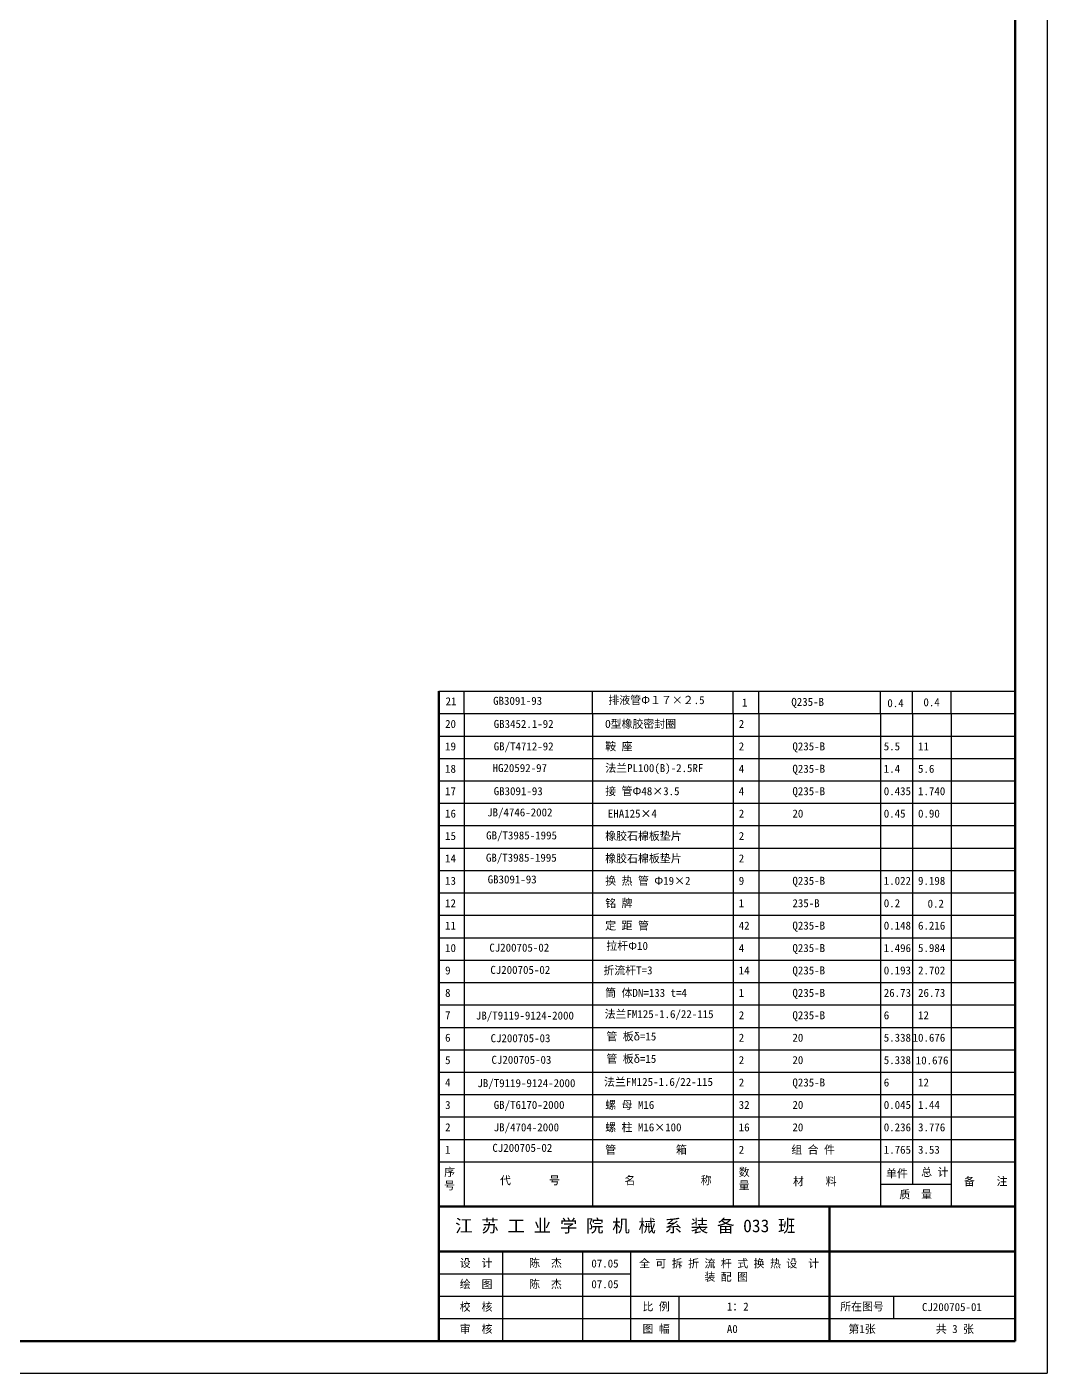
# Model space of a CAD drawing. Header units: millimetres. Extents: x 644 to 1833, y 165 to 1006.
# Drawn here: x 1513.9 to 1832.5, y 164.5 to 585 of the extents above; entities that cross this region are included whole.
import ezdxf

# ---------------------------------------------------------------- set-up
doc = ezdxf.new("R2010")
doc.units = ezdxf.units.MM
doc.header["$LTSCALE"] = 0.5
for name, color, linetype in [('填充线', 7, 'Continuous'), ('标注', 2, 'Continuous'), ('细实线', 110, 'Continuous')]:
    doc.layers.add(name, color=color, linetype=linetype)
doc.layers.add('外框线', color=100, linetype='Continuous', lineweight=100)
doc.layers.add('粗实线', color=4, linetype='Continuous', lineweight=50)
doc.styles.get("Standard").update_dxf_attribs({"font": 'SimSun.ttf'})

msp = doc.modelspace()

# ---------------------------------------------------------------- linework, layer by layer
at = {"layer": '填充线'}
msp.add_line((1642.504, 314.505), (1822.504, 314.505), dxfattribs=at)
at = {"layer": '外框线'}
for p, q in [((1822.504, 995.505), (1822.504, 174.505)), ((668.504, 174.505), (1642.504, 174.505)), ((1642.504, 174.505), (1822.504, 174.505))]:
    msp.add_line(p, q, dxfattribs=at)
at = {"layer": '粗实线'}
for p, q in [((1642.504, 370.505), (1642.504, 377.505)), ((1642.504, 370.505), (1642.504, 174.505)), ((1642.504, 216.505), (1822.504, 216.505)), ((1764.504, 202.505), (1764.504, 216.505)), ((1642.504, 202.505), (1822.504, 202.505)), ((1764.504, 188.505), (1764.504, 202.505)), ((1764.504, 188.505), (1764.504, 181.505)), ((1764.504, 174.505), (1764.504, 181.505))]:
    msp.add_line(p, q, dxfattribs=at)
at = {"layer": '细实线'}
for p, q in [((1832.504, 1005.505), (1832.504, 164.505)), ((1642.504, 377.505), (1822.504, 377.505)), ((1650.504, 370.505), (1650.504, 377.505)), ((1690.504, 370.505), (1690.504, 377.505)), ((1734.504, 370.505), (1734.504, 377.505)), ((1742.504, 370.505), (1742.504, 377.505)), ((1780.504, 370.505), (1780.504, 377.505)), ((1790.504, 370.505), (1790.504, 377.505)), ((1802.504, 370.505), (1802.504, 377.505)), ((1642.504, 370.505), (1822.504, 370.505)), ((1650.504, 370.505), (1650.504, 216.505)), ((1690.504, 370.505), (1690.504, 216.505)), ((1734.504, 370.505), (1734.504, 216.505)), ((1742.504, 370.505), (1742.504, 216.505)), ((1780.504, 370.505), (1780.504, 216.505)), ((1790.504, 370.505), (1790.504, 223.505)), ((1802.504, 370.505), (1802.504, 216.505)), ((1642.504, 363.505), (1822.504, 363.505)), ((1642.504, 356.505), (1822.504, 356.505)), ((1642.504, 349.505), (1822.504, 349.505)), ((1642.504, 342.505), (1822.504, 342.505)), ((1642.504, 335.505), (1822.504, 335.505)), ((1642.504, 328.505), (1822.504, 328.505)), ((1642.504, 321.505), (1822.504, 321.505)), ((1642.504, 314.505), (1822.504, 314.505)), ((1642.504, 307.505), (1822.504, 307.505)), ((1642.504, 300.505), (1822.504, 300.505)), ((1642.504, 293.505), (1822.504, 293.505)), ((1642.504, 286.505), (1822.504, 286.505)), ((1642.504, 279.505), (1822.504, 279.505)), ((1642.504, 272.505), (1822.504, 272.505)), ((1642.504, 265.505), (1822.504, 265.505)), ((1642.504, 258.505), (1822.504, 258.505)), ((1642.504, 251.505), (1822.504, 251.505)), ((1642.504, 244.505), (1822.504, 244.505)), ((1642.504, 237.505), (1822.504, 237.505)), ((1642.504, 230.505), (1822.504, 230.505)), ((1780.504, 223.505), (1802.504, 223.505)), ((1662.504, 174.505), (1662.504, 202.505)), ((1687.504, 174.505), (1687.504, 202.505)), ((1702.504, 174.505), (1702.504, 202.505)), ((1642.504, 195.505), (1702.504, 195.505)), ((1642.504, 188.505), (1822.504, 188.505)), ((1717.504, 188.505), (1717.504, 174.505)), ((1784.504, 188.505), (1784.504, 181.505)), ((1642.504, 181.505), (1822.504, 181.505)), ((643.504, 164.505), (1832.504, 164.505))]:
    msp.add_line(p, q, dxfattribs=at)

# ---------------------------------------------------------------- texts
at = {"layer": '标注', "char_height": 2.5, "attachment_point": 1}
for s, insert, width in [('21', (1644.659, 375.603), 36.41667), ('{\\fSimSun|b0|i0|c134|p2;GB3091-93}', (1659.508, 375.752), 30.81906), ('排液管{\\fArial|b0|i0|c161|p32;Φ}１７×２.5', (1695.499, 375.979), 34.2451), ('1', (1737.248, 375.216), 34.2451), ('{\\fSimSun|b0|i0|c134|p2;Q235-B}', (1752.636, 375.414), 22.799), ('0.4', (1782.617, 375.028), 22.799), ('0.4', (1793.888, 375.305), 22.799), ('{\\fSimSun|b0|i0|c134|p2;20}', (1644.504, 368.525), 36.41667), ('{\\fSimSun|b0|i0|c134|p2;GB3452.1-92}', (1659.685, 368.525), 36.41667), ('{\\fSimSun|b0|i0|c134|p2;O型橡胶密封圈}', (1694.504, 368.525), 34.2451), ('{\\fSimSun|b0|i0|c134|p2; 2}', (1734.504, 368.525), 34.2451), ('{\\fSimSun|b0|i0|c134|p2;GB/T4712-92}', (1659.685, 361.525), 36.41667), ('{\\fSimSun|b0|i0|c134|p2;鞍 座}', (1694.504, 361.525), 34.2451), ('{\\fSimSun|b0|i0|c134|p2;19}', (1644.504, 361.525), 36.41667), ('{\\fSimSun|b0|i0|c134|p2; 2}', (1734.504, 361.525), 34.2451), ('{\\fSimSun|b0|i0|c134|p2;Q235-B}', (1752.975, 361.525), 22.799), ('5.5', (1781.504, 361.525), 22.799), ('{\\fSimSun|b0|i0|c134|p2; 11}', (1790.504, 361.525), 22.799), ('{\\fSimSun|b0|i0|c134|p2;18}', (1644.504, 354.525), 36.41667), ('{\\fSimSun|b0|i0|c134|p2;HG20592-97}', (1659.327, 354.761), 36.41667), ('{\\fSimSun|b0|i0|c134|p2;法兰PL100(B)-2.5RF}', (1694.532, 354.735), 34.2451), ('{\\fSimSun|b0|i0|c134|p2; 4}', (1734.504, 354.525), 34.2451), ('{\\fSimSun|b0|i0|c134|p2;Q235-B}', (1752.975, 354.525), 22.799), ('{\\fSimSun|b0|i0|c134|p2;1.4}', (1781.504, 354.525), 22.799), ('{\\fSimSun|b0|i0|c134|p2; 5.6}', (1790.504, 354.525), 22.799), ('{\\fSimSun|b0|i0|c134|p2;17}', (1644.504, 347.525), 36.41667), ('{\\fSimSun|b0|i0|c134|p2;GB3091-93}', (1659.685, 347.525), 36.41667), ('接 管{\\fArial|b0|i0|c161|p32;Φ}48×3.5', (1694.504, 347.525), 34.2451), ('{\\fSimSun|b0|i0|c134|p2; 4}', (1734.504, 347.525), 34.2451), ('{\\fSimSun|b0|i0|c134|p2;Q235-B}', (1752.975, 347.525), 22.799), ('{\\fSimSun|b0|i0|c134|p2;0.435}', (1781.504, 347.525), 22.799), ('{\\fSimSun|b0|i0|c134|p2; 1.740}', (1790.504, 347.525), 22.799), ('{\\fSimSun|b0|i0|c134|p2;JB/4746-2002}', (1657.631, 340.901), 36.41667), ('{\\fSimSun|b0|i0|c134|p2;16}', (1644.504, 340.525), 36.41667), ('{\\fSimSun|b0|i0|c134|p2;EHA125×4}', (1695.34, 340.519), 34.2451), ('{\\fSimSun|b0|i0|c134|p2; 2}', (1734.504, 340.525), 34.2451), ('{\\fSimSun|b0|i0|c134|p2;20}', (1752.975, 340.525), 22.799), ('{\\fSimSun|b0|i0|c134|p2;0.45}', (1781.504, 340.525), 22.799), ('{\\fSimSun|b0|i0|c134|p2; 0.90}', (1790.504, 340.525), 22.799), ('{\\fSimSun|b0|i0|c134|p2;15}', (1644.504, 333.525), 36.41667), ('{\\fSimSun|b0|i0|c134|p2;GB/T3985-1995}', (1657.332, 333.708), 36.41667), ('{\\fSimSun|b0|i0|c134|p2; 2}', (1734.504, 333.525), 34.2451), ('{\\fSimSun|b0|i0|c134|p2;14}', (1644.504, 326.525), 36.41667), ('{\\fSimSun|b0|i0|c134|p2;GB/T3985-1995}', (1657.255, 326.747), 36.41667), ('{\\fSimSun|b0|i0|c134|p2; 2}', (1734.504, 326.525), 34.2451), ('{\\fSimSun|b0|i0|c134|p2;GB3091-93}', (1657.796, 319.958), 36.41667), ('换 热 管 {\\fArial|b0|i0|c161|p32;Φ}19×2', (1694.504, 319.525), 34.2451), ('{\\fSimSun|b0|i0|c134|p2;13}', (1644.504, 319.525), 36.41667), ('{\\fSimSun|b0|i0|c134|p2; 9}', (1734.504, 319.525), 34.2451), ('{\\fSimSun|b0|i0|c134|p2;Q235-B}', (1752.975, 319.525), 34.2451), ('{\\fSimSun|b0|i0|c134|p2;1.022}', (1781.504, 319.525), 22.799), ('{\\fSimSun|b0|i0|c134|p2; 9.198}', (1790.504, 319.525), 22.799), ('{\\fSimSun|b0|i0|c134|p2;12}', (1644.504, 312.525), 36.41667), ('{\\fSimSun|b0|i0|c134|p2;铭 牌}', (1694.504, 312.525), 34.2451), ('{\\fSimSun|b0|i0|c134|p2; 1}', (1734.504, 312.525), 34.2451), ('{\\fSimSun|b0|i0|c134|p2;235-B}', (1752.975, 312.525), 34.2451), ('{\\fSimSun|b0|i0|c134|p2;0.2}', (1781.504, 312.525), 22.799), ('{\\fSimSun|b0|i0|c134|p2;0.2}', (1795.187, 312.391), 22.799), ('{\\fSimSun|b0|i0|c134|p2;11}', (1644.504, 305.525), 36.41667), ('{\\fSimSun|b0|i0|c134|p2; 42}', (1734.504, 305.525), 34.2451), ('{\\fSimSun|b0|i0|c134|p2;Q235-B}', (1752.975, 305.525), 34.2451), ('{\\fSimSun|b0|i0|c134|p2;0.148}', (1781.504, 305.525), 22.799), ('{\\fSimSun|b0|i0|c134|p2; 6.216}', (1790.504, 305.525), 22.799), ('   CJ200705-02', (1653.209, 298.648), 36.41667), ('拉杆{\\fArial|b0|i0|c161|p32;Φ}10', (1694.856, 299.19), 34.2451), ('{\\fSimSun|b0|i0|c134|p2;Q235-B}', (1752.975, 298.525), 34.2451), ('{\\fSimSun|b0|i0|c134|p2;10}', (1644.504, 298.525), 36.41667), ('{\\fSimSun|b0|i0|c134|p2; 4}', (1734.504, 298.525), 34.2451), ('{\\fSimSun|b0|i0|c134|p2;1.496}', (1781.504, 298.525), 22.799), ('{\\fSimSun|b0|i0|c134|p2; 5.984}', (1790.504, 298.525), 22.799), ('{\\fSimSun|b0|i0|c134|p2;9}', (1644.504, 291.525), 36.41667), ('   CJ200705-02', (1653.533, 291.693), 36.41667), ('{\\fSimSun|b0|i0|c134|p2;折流杆T=3}', (1693.951, 291.559), 34.2451), ('{\\fSimSun|b0|i0|c134|p2; 14}', (1734.504, 291.525), 34.2451), ('{\\fSimSun|b0|i0|c134|p2;Q235-B}', (1752.975, 291.525), 34.2451), ('{\\fSimSun|b0|i0|c134|p2;0.193}', (1781.504, 291.525), 22.799), ('{\\fSimSun|b0|i0|c134|p2; 2.702}', (1790.504, 291.525), 22.799), ('{\\fSimSun|b0|i0|c134|p2;8}', (1644.504, 284.525), 36.41667), ('{\\fSimSun|b0|i0|c134|p2;筒 体DN=133 t=4}', (1694.504, 284.525), 34.2451), ('{\\fSimSun|b0|i0|c134|p2; 1}', (1734.504, 284.525), 34.2451), ('{\\fSimSun|b0|i0|c134|p2;Q235-B}', (1752.975, 284.525), 34.2451), ('{\\fSimSun|b0|i0|c134|p2;26.73}', (1781.504, 284.525), 22.799), ('{\\fSimSun|b0|i0|c134|p2; 26.73}', (1790.504, 284.525), 22.799), ('{\\fSimSun|b0|i0|c134|p2;JB/T9119-9124-2000}', (1654.124, 277.431), 36.41667), ('{\\fSimSun|b0|i0|c134|p2;法兰FM125-1.6/22-115}', (1694.324, 277.891), 34.2451), ('{\\fSimSun|b0|i0|c134|p2;Q235-B}', (1752.975, 277.525), 34.2451), ('{\\fSimSun|b0|i0|c134|p2;7}', (1644.504, 277.525), 36.41667), ('{\\fSimSun|b0|i0|c134|p2; 2}', (1734.504, 277.525), 34.2451), ('{\\fSimSun|b0|i0|c134|p2;6}', (1781.504, 277.525), 22.799), ('{\\fSimSun|b0|i0|c134|p2; 12}', (1790.504, 277.525), 22.799), ('{\\fSimSun|b0|i0|c134|p2;6}', (1644.504, 270.525), 36.41667), ('   CJ200705-03', (1653.6, 270.359), 36.41667), ('{\\fSimSun|b0|i0|c134|p2;管 板\\fArial|b0|i0|c161|p32;δ\\fSimSun|b0|i0|c134|p2;=15}', (1694.89, 270.913), 34.2451), ('{\\fSimSun|b0|i0|c134|p2; 2}', (1734.504, 270.525), 34.2451), ('{\\fSimSun|b0|i0|c134|p2;20}', (1752.975, 270.525), 34.2451), ('{\\fSimSun|b0|i0|c134|p2;5.338}', (1781.504, 270.525), 22.799), ('{\\fSimSun|b0|i0|c134|p2;10.676}', (1790.504, 270.525), 22.799), ('{\\fSimSun|b0|i0|c134|p2;5}', (1644.504, 263.525), 36.41667), ('{\\fSimSun|b0|i0|c134|p2;   CJ200705-03}', (1653.887, 263.617), 36.41667), ('{\\fSimSun|b0|i0|c134|p2;管 板\\fArial|b0|i0|c161|p32;δ\\fSimSun|b0|i0|c134|p2;=15}', (1694.89, 263.913), 34.2451), ('{\\fKaiTi_GB2312|b0|i0|c134|p49; \\fSimSun|b0|i0|c134|p2;2}', (1734.504, 263.525), 34.2451), ('{\\fSimSun|b0|i0|c134|p2;20}', (1752.975, 263.525), 34.2451), ('{\\fSimSun|b0|i0|c134|p2;5.338}', (1781.504, 263.525), 22.799), ('{\\fSimSun|b0|i0|c134|p2;10.676}', (1791.496, 263.439), 22.799), ('{\\fSimSun|b0|i0|c134|p2;JB/T9119-9124-2000}', (1654.594, 256.321), 36.41667), ('{\\fSimSun|b0|i0|c134|p2;法兰FM125-1.6/22-115}', (1694.13, 256.698), 34.2451), ('{\\fSimSun|b0|i0|c134|p2;Q235-B}', (1752.975, 256.525), 34.2451), ('{\\fSimSun|b0|i0|c134|p2;4}', (1644.504, 256.525), 36.41667), ('{\\fSimSun|b0|i0|c134|p2; 2}', (1734.504, 256.525), 34.2451), ('{\\fSimSun|b0|i0|c134|p2;6}', (1781.504, 256.525), 22.799), ('{\\fSimSun|b0|i0|c134|p2; 12}', (1790.504, 256.525), 22.799), ('{\\fSimSun|b0|i0|c134|p2;3}', (1644.504, 249.495), 36.41667), ('{\\fKaiTi_GB2312|b0|i0|c134|p49;GB/T6170-2000}', (1659.685, 249.525), 36.41667), ('{\\fSimSun|b0|i0|c134|p2;螺 母 M16}', (1694.504, 249.525), 34.2451), ('{\\fSimSun|b0|i0|c134|p2; 32}', (1734.504, 249.525), 34.2451), ('{\\fSimSun|b0|i0|c134|p2;20}', (1752.975, 249.525), 34.2451), ('{\\fSimSun|b0|i0|c134|p2;0.045}', (1781.504, 249.525), 22.799), ('{\\fSimSun|b0|i0|c134|p2; 1.44}', (1790.504, 249.525), 22.799), ('{\\fSimSun|b0|i0|c134|p2;2}', (1644.504, 242.525), 36.41667), ('{\\fSimSun|b0|i0|c134|p2;JB/4704-2000}', (1659.685, 242.525), 36.41667), ('{\\fSimSun|b0|i0|c134|p2;螺 柱 M16×100}', (1694.504, 242.525), 34.2451), (' {\\fSimSun|b0|i0|c134|p2;16}', (1734.504, 242.525), 34.2451), ('{\\fSimSun|b0|i0|c134|p2;20}', (1752.975, 242.525), 34.2451), ('{\\fSimSun|b0|i0|c134|p2;0.236}', (1781.504, 242.525), 22.799), ('{\\fSimSun|b0|i0|c134|p2; 3.776}', (1790.504, 242.525), 22.799), ('{\\fSimSun|b0|i0|c134|p2;   CJ200705-02}', (1654.166, 236.112), 36.41667), ('{\\fSimSun|b0|i0|c134|p2;管           箱}', (1694.504, 235.525), 34.2451), (' {\\fSimSun|b0|i0|c134|p2;2}', (1734.504, 235.525), 34.2451), ('{\\fSimSun|b0|i0|c134|p2;   组 合 件}', (1747.525, 235.525), 34.2451), ('{\\fSimSun|b0|i0|c134|p2;1.765}', (1781.504, 235.525), 22.799), ('{\\fSimSun|b0|i0|c134|p2; 3.53}', (1790.504, 235.525), 22.799), ('{\\fSimSun|b0|i0|c134|p2;1}', (1644.504, 235.525), 36.41667), ('{\\fSimSun|b0|i0|c134|p2; 序\\P 号}', (1642.504, 228.525), 8), ('{\\fSimSun|b0|i0|c134|p2; 数     \\P 量 \\P  }', (1734.504, 228.525), 34.2451), ('{\\fSimSun|b0|i0|c134|p2; 单件}', (1780.504, 228.119), 22.799), ('{\\fSimSun|b0|i0|c134|p2;总 计}', (1793.176, 228.525), 22.799), ('{\\fSimSun|b0|i0|c134|p2;  代       号}', (1658.245, 225.947), 34.2451), ('{\\fSimSun|b0|i0|c134|p2;名            称}', (1700.517, 225.947), 34.2451), ('{\\fSimSun|b0|i0|c134|p2;  材    料}', (1749.751, 225.652), 34.2451), ('{\\fSimSun|b0|i0|c134|p2;备    注}', (1806.537, 225.652), 22.799), ('{\\fSimSun|b0|i0|c134|p2;质  量}', (1786.359, 221.525), 22.799), ('{\\fSimSun|b0|i0|c134|p2;\\H1.6x;江 苏 工 业 学 院 机 械 系 装 备 033 班    }', (1647.639, 212.505), 116.12963), ('{\\fSimSun|b0|i0|c134|p2;设  计}', (1649.082, 200.101), 20), ('{\\fSimSun|b0|i0|c134|p2;陈  杰}', (1670.756, 200.151), 25), ('{\\fSimSun|b0|i0|c134|p2;07.05}', (1690.178, 199.985), 25), ('{\\fSimSun|b0|i0|c134|p2;全 可 拆 折 流 杆 式 换 热 设  计 \\P            装 配 图}', (1705.084, 199.985), 59.42006), ('{\\fSimSun|b0|i0|c134|p2;绘  图}', (1649.082, 193.524), 15.67778), ('{\\fSimSun|b0|i0|c134|p2;陈  杰}', (1670.756, 193.525), 25), ('{\\fSimSun|b0|i0|c134|p2;07.05}', (1690.178, 193.525), 25), ('{\\fSimSun|b0|i0|c134|p2;校  核}', (1649.082, 186.436), 25), ('{\\fSimSun|b0|i0|c134|p2;比 例}', (1706.146, 186.525), 25), ('{\\fSimSun|b0|i0|c134|p2;1：2}', (1732.504, 186.525), 25), ('{\\fSimSun|b0|i0|c134|p2; 所在图号}', (1766.183, 186.525), 22.799), ('{\\fSimSun|b0|i0|c134|p2;审  核}', (1649.082, 179.524), 25), ('{\\fSimSun|b0|i0|c134|p2;图 幅}', (1706.146, 179.591), 25), ('A0', (1732.504, 179.525), 25), (' 第1张', (1768.744, 179.525), 22.799), ('{\\fSimSun|b0|i0|c134|p2;共 3 张}', (1797.747, 179.525), 22.799)]:
    msp.add_mtext(s, dxfattribs=dict(at, insert=insert, width=width))
at = {"layer": '标注', "lineweight": 25, "char_height": 2.5, "width": 34.2451, "attachment_point": 1}
for insert in [(1694.504, 333.525), (1694.504, 326.525)]:
    msp.add_mtext('{\\fSimSun|b0|i0|c134|p2;橡胶石棉板垫片}', dxfattribs=dict(at, insert=insert))
at = {"layer": '标注', "lineweight": 20, "insert": (1694.504, 305.525), "char_height": 2.5, "width": 34.2451, "attachment_point": 1}
msp.add_mtext('{\\fSimSun|b0|i0|c134|p2;定 距 管}', dxfattribs=at)
at = {"layer": '标注', "ltscale": 0.2, "insert": (1788.334, 186.375), "char_height": 2.5, "width": 28.55729, "attachment_point": 1}
msp.add_mtext('   CJ200705-01', dxfattribs=at)

doc.saveas('drawing.dxf')
